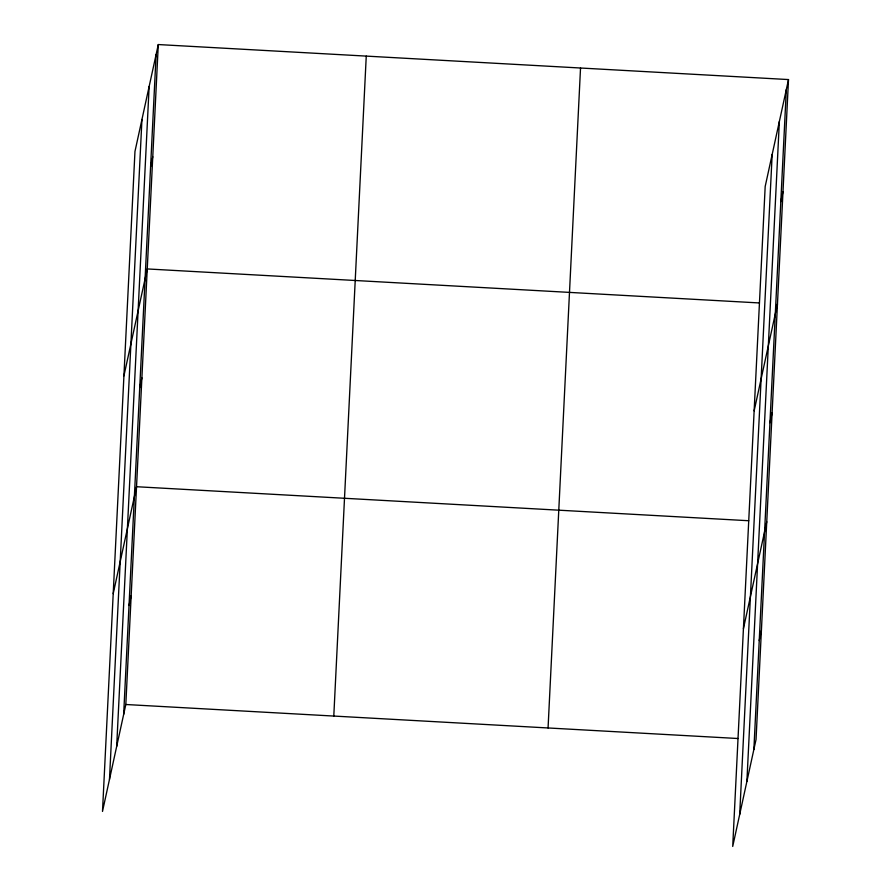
<?xml version="1.0" encoding="UTF-8"?>
<svg xmlns="http://www.w3.org/2000/svg" width="891" height="891" viewBox="0 0 891 891"><rect width="100%" height="100%" fill="white"/><g stroke="black" fill="none" stroke-linecap="round" stroke-linejoin="round"><path stroke-width="1.34" d="M109.482 779.413L141.947 119.472M116.676 746.435L149.142 86.483M123.66 714.415L156.114 54.474M158.286 44.55L134.964 151.481L102.498 811.434L125.82 704.503L158.286 44.55L788.502 79.566L756.036 739.519L732.714 846.45L765.18 186.497L788.502 79.566M333.791 716.052L366.257 56.111M548.065 727.958L580.531 68.017M739.697 814.43L772.163 154.488M746.892 781.452L779.358 121.499M753.875 749.431L786.33 89.49M150.601 166.662L152.762 156.738M123.927 375.868L147.249 268.937L759.433 302.951M139.731 387.741L141.892 377.829M113.213 593.651L136.535 486.72L748.718 520.734M129.017 605.524L131.177 595.611M780.817 201.678L782.977 191.754M754.142 410.885L777.464 303.954M769.935 422.757L772.107 412.845M743.428 628.667L766.75 521.736M759.232 640.54L761.393 630.628M125.82 704.503L738.004 738.516"/></g></svg>
